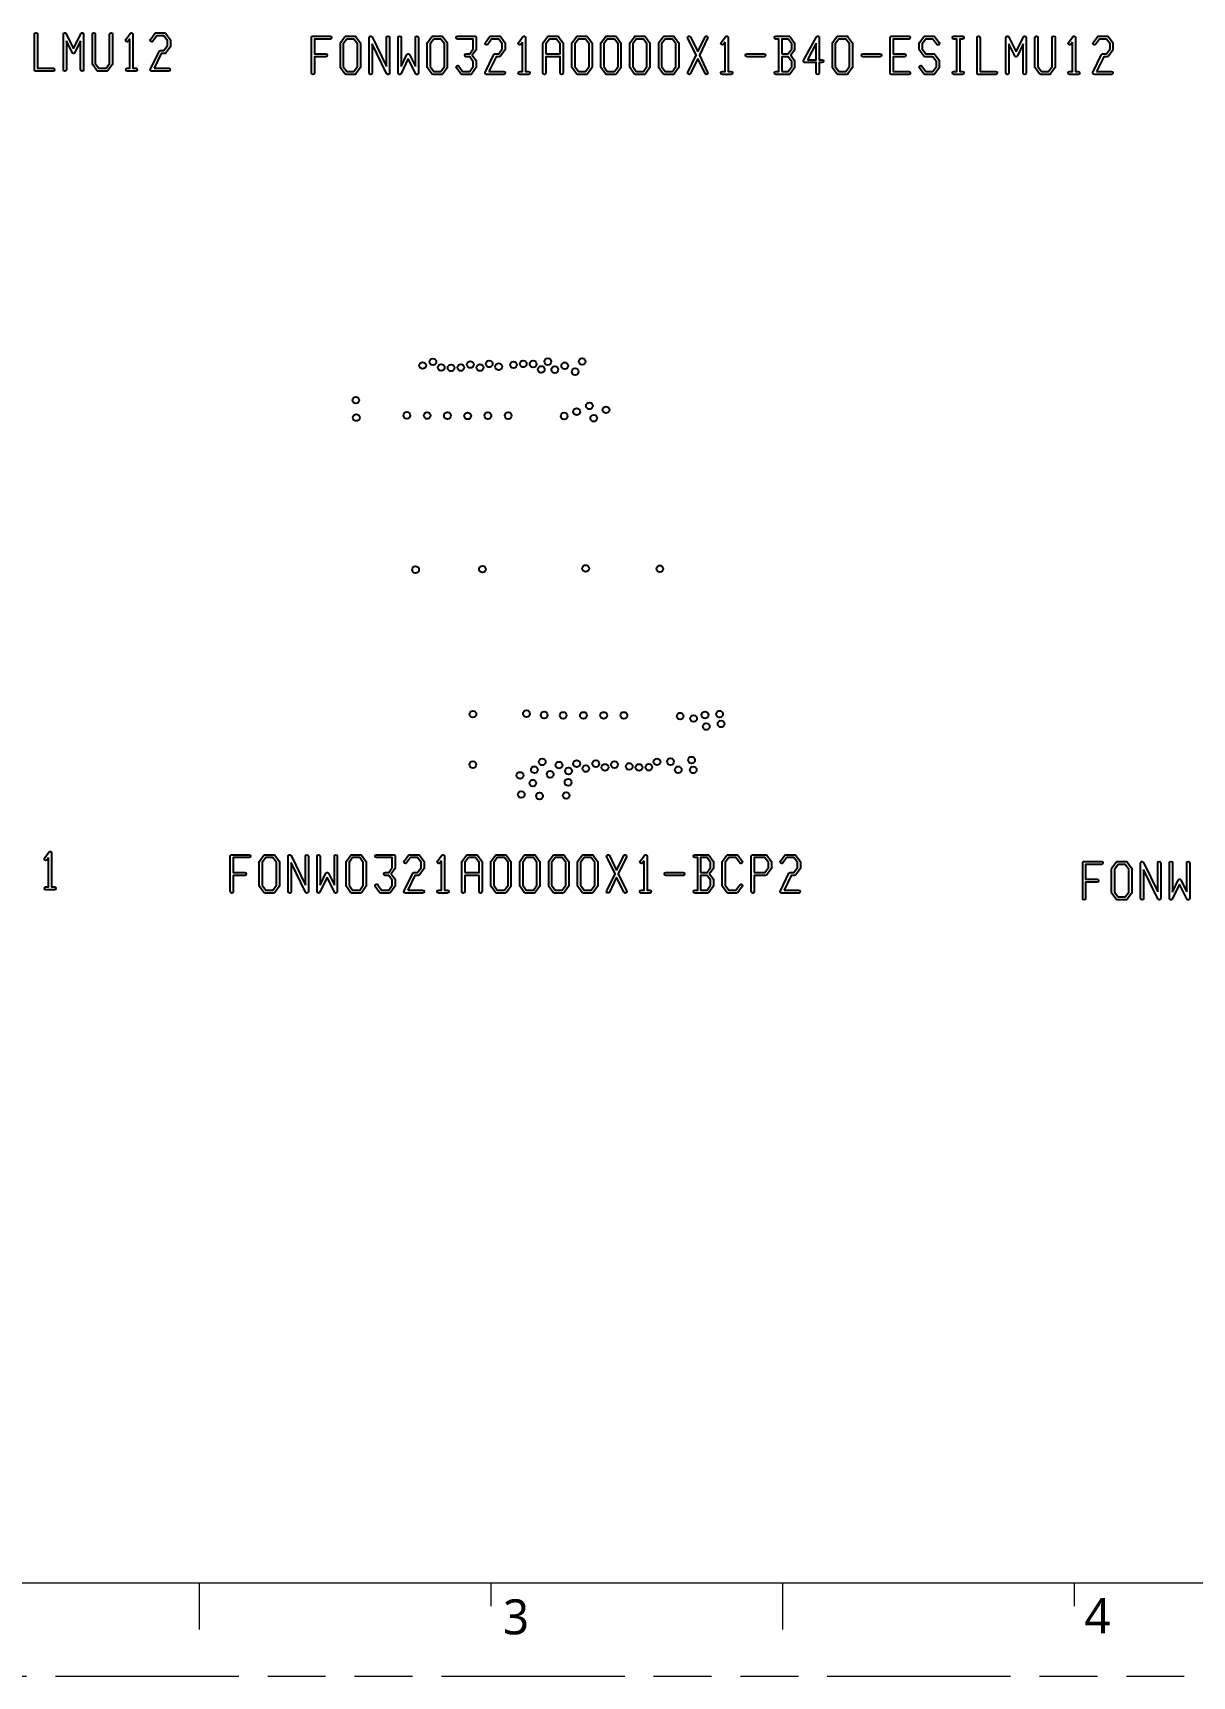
# Model space of a CAD drawing. Extents: x 0 to 248, y 0 to 175.
# Drawn here: x 58.8 to 118.9, y 0 to 85.2 of the extents above; entities that cross this region are included whole.
import ezdxf

# ---------------------------------------------------------------- set-up
doc = ezdxf.new("R2010")
doc.units = 0
doc.linetypes.add('PHANTOM', pattern=[29.5, 9.5, -1.5, 3, -1.5, 3, -1.5, 9.5])
doc.layers.get('0').update_dxf_attribs({"lineweight": 5})
doc.layers.add('0PAPERF', color=2, linetype='PHANTOM', lineweight=5, plot=False)
doc.layers.add('DIM', color=3, linetype='Continuous', lineweight=5)
doc.layers.add('gbr-dxf', color=7, linetype='Continuous')
doc.layers.add('gbr-outline-dxf', color=2, linetype='Continuous')
doc.styles.get("Standard").update_dxf_attribs({"font": 'txt.shx'})

msp = doc.modelspace()

# ---------------------------------------------------------------- linework, layer by layer
for p, q in [((6.956, 4.838), (240.409, 4.838)), ((82.556, 4.838), (82.556, 3.629)), ((112.796, 4.838), (112.796, 3.629))]:
    msp.add_line(p, q)
at = {"color": 0}
for p, q in [((67.436, 4.838), (67.436, 2.419)), ((97.676, 4.838), (97.676, 2.419))]:
    msp.add_line(p, q, dxfattribs=at)
at = {"layer": '0PAPERF'}
msp.add_line((0, 0), (248.031, 0), dxfattribs=at)
at = {"layer": 'gbr-dxf'}
msp.add_line((99.431, 84.629), (98.966, 83.779), dxfattribs=at)
at = {"layer": 'gbr-dxf', "linetype": 'Continuous'}
for points in [[(63.647, 84.834), (63.869, 85.138, -0.043659), (63.878, 85.148, -0.68565), (64.008, 85.091), (64.008, 83.335), (64.155, 83.335, -1), (64.155, 83.183), (63.934, 83.183)], [(60.409, 83.259), (60.409, 85.095, -0.200605), (60.432, 85.149, -0.513571), (60.554, 85.128), (60.932, 84.351)], [(60.562, 84.764), (60.562, 83.259, -1), (60.409, 83.259)], [(61.302, 84.764), (61.001, 84.146, -0.091261), (60.985, 84.123, -0.531997), (60.861, 84.147), (60.562, 84.764)], [(60.932, 84.351), (61.309, 85.128, -0.082021), (61.324, 85.148, -0.670473), (61.454, 85.095), (61.454, 83.259, -1), (61.302, 83.259), (61.302, 84.764)], [(63.93, 83.183), (63.708, 83.183, -1), (63.708, 83.335), (63.855, 83.335), (63.855, 84.861)], [(63.855, 84.861), (63.77, 84.744, -1), (63.647, 84.834)], [(64.917, 83.292), (65.363, 84.21, -0.083165), (65.378, 84.231, -0.199657), (65.432, 84.253), (65.616, 84.253), (65.802, 84.508), (65.802, 84.764), (65.616, 85.018), (65.247, 85.018), (65.047, 84.744, -1), (64.924, 84.834), (65.147, 85.139, -0.041105), (65.155, 85.149, -0.196911), (65.209, 85.171), (65.655, 85.171, -0.253505), (65.719, 85.136), (65.938, 84.835, -0.166669), (65.954, 84.789), (65.954, 84.485, -0.165513), (65.939, 84.438), (65.717, 84.133, -0.039972), (65.709, 84.123, -0.207833), (65.653, 84.101), (65.479, 84.101), (65.107, 83.335)], [(76.261, 83.091), (76.261, 84.927, -0.200605), (76.284, 84.981, -0.513571), (76.406, 84.96), (77.154, 83.422)], [(76.414, 84.596), (76.414, 83.091, -1), (76.261, 83.091)], [(77.154, 83.422), (77.154, 84.927, -1), (77.306, 84.927), (77.306, 83.095, -0.210152), (77.284, 83.038, -0.532669), (77.16, 83.062), (76.414, 84.596)], [(77.761, 83.091), (77.761, 84.927, -1), (77.914, 84.927), (77.914, 83.422)], [(78.654, 83.422), (78.654, 84.927, -1), (78.806, 84.927), (78.806, 83.095, -0.210152), (78.784, 83.038, -0.532669), (78.66, 83.062), (78.284, 83.835)], [(82.269, 83.125), (82.715, 84.042, -0.083165), (82.73, 84.063, -0.199657), (82.784, 84.085), (82.968, 84.085), (83.154, 84.34), (83.154, 84.596), (82.968, 84.851), (82.599, 84.851), (82.399, 84.576, -1), (82.276, 84.666), (82.499, 84.972, -0.041105), (82.507, 84.981, -0.196911), (82.561, 85.003), (83.007, 85.003, -0.253505), (83.071, 84.968), (83.29, 84.668, -0.166669), (83.306, 84.621), (83.306, 84.317, -0.165513), (83.292, 84.27), (83.069, 83.965, -0.039972), (83.061, 83.956, -0.207833), (83.005, 83.933), (82.832, 83.933), (82.459, 83.168)], [(83.999, 84.666), (84.222, 84.972, -0.041105), (84.23, 84.981, -0.665353), (84.36, 84.927), (84.36, 83.167), (84.507, 83.167, -1), (84.507, 83.015), (84.061, 83.015, -1), (84.061, 83.167), (84.208, 83.167), (84.208, 84.693)], [(84.208, 84.693), (84.122, 84.576, -1), (83.999, 84.666)], [(85.261, 83.091), (85.261, 84.621, -0.161897), (85.277, 84.666), (85.499, 84.972, -0.041105), (85.507, 84.981, -0.196911), (85.561, 85.003), (86.007, 85.003, -0.253505), (86.071, 84.968), (86.29, 84.668, -0.166669), (86.306, 84.621), (86.306, 84.011)], [(92.769, 83.125), (93.199, 84.009), (92.769, 84.893, -1), (92.906, 84.96), (93.284, 84.183)], [(93.284, 84.183), (93.661, 84.96, -1), (93.799, 84.893), (93.369, 84.009), (93.799, 83.125, -1), (93.662, 83.058), (93.284, 83.835)], [(94.782, 83.015), (94.561, 83.015, -1), (94.561, 83.168), (94.708, 83.168), (94.708, 84.693)], [(94.708, 84.693), (94.622, 84.576, -1), (94.499, 84.666)], [(94.499, 84.666), (94.722, 84.972, -0.041105), (94.73, 84.981, -0.665353), (94.86, 84.927), (94.86, 83.168), (95.007, 83.168, -1), (95.007, 83.015), (94.786, 83.015)], [(106.561, 84.85, -1), (106.561, 85.003), (107.007, 85.003, -1), (107.007, 84.85), (106.86, 84.85), (106.86, 83.168), (107.007, 83.168, -1), (107.007, 83.015), (106.787, 83.015)], [(106.78, 83.015), (106.561, 83.015, -1), (106.561, 83.168), (106.708, 83.168), (106.708, 84.85), (106.561, 84.85)], [(109.261, 83.091), (109.261, 84.923, -0.210152), (109.284, 84.98, -0.532669), (109.408, 84.956), (109.784, 84.183)], [(109.414, 84.596), (109.414, 83.091, -1), (109.261, 83.091)], [(110.154, 84.596), (109.852, 83.976, -0.083561), (109.838, 83.955, -0.515515), (109.715, 83.976), (109.414, 84.596)], [(109.784, 84.183), (110.162, 84.96, -0.082021), (110.176, 84.98, -0.670473), (110.306, 84.927), (110.306, 83.091, -1), (110.154, 83.091), (110.154, 84.596)], [(112.708, 84.693), (112.622, 84.576, -1), (112.499, 84.666)], [(112.782, 83.015), (112.561, 83.015, -1), (112.561, 83.168), (112.708, 83.168), (112.708, 84.693)], [(112.499, 84.666), (112.722, 84.972, -0.041105), (112.73, 84.981, -0.665353), (112.86, 84.927), (112.86, 83.168), (113.007, 83.168, -1), (113.007, 83.015), (112.786, 83.015)], [(113.769, 83.125), (114.215, 84.041, -0.089512), (114.23, 84.063, -0.204058), (114.286, 84.085), (114.468, 84.085), (114.654, 84.34), (114.654, 84.596), (114.468, 84.85), (114.099, 84.85), (113.899, 84.576, -1), (113.776, 84.666), (113.998, 84.97, -0.043659), (114.007, 84.98, -0.211421), (114.064, 85.003), (114.505, 85.003, -0.246448), (114.568, 84.972), (114.79, 84.668, -0.166669), (114.806, 84.621), (114.806, 84.317, -0.165513), (114.792, 84.27), (114.569, 83.964, -0.03991), (114.561, 83.955, -0.198431), (114.507, 83.933), (114.331, 83.933), (113.959, 83.168)], [(78.284, 83.835), (77.906, 83.058, -0.082021), (77.892, 83.038, -0.670473), (77.761, 83.091)], [(77.914, 83.422), (78.215, 84.042, -0.083561), (78.23, 84.063, -0.515515), (78.352, 84.042), (78.654, 83.422)], [(86.306, 84.007), (86.306, 83.091, -1), (86.154, 83.091), (86.154, 83.933), (85.414, 83.933), (85.414, 83.091, -1), (85.261, 83.091)], [(93.284, 83.835), (92.906, 83.058, -1), (92.769, 83.125)], [(65.107, 83.335), (65.878, 83.335, -1), (65.878, 83.183), (64.987, 83.183, -0.562296), (64.917, 83.292)], [(82.459, 83.168), (83.23, 83.168, -1), (83.23, 83.015), (82.34, 83.015, -0.562296), (82.269, 83.125)], [(113.959, 83.168), (114.73, 83.168, -1), (114.73, 83.015), (113.84, 83.015, -0.562296), (113.769, 83.125)], [(59.434, 42.402), (59.657, 42.708, -0.041105), (59.666, 42.718, -0.665353), (59.795, 42.663), (59.795, 40.904), (59.942, 40.904, -1), (59.942, 40.752), (59.721, 40.752)], [(59.717, 40.752), (59.496, 40.752, -1), (59.496, 40.904), (59.643, 40.904), (59.643, 42.429)], [(59.643, 42.429), (59.558, 42.312, -1), (59.434, 42.402)], [(72.059, 40.662), (72.059, 42.498, -0.200605), (72.082, 42.552, -0.513571), (72.204, 42.531), (72.952, 40.993)], [(72.212, 42.167), (72.212, 40.662, -1), (72.059, 40.662)], [(72.952, 40.993), (72.952, 42.498, -1), (73.104, 42.498), (73.104, 40.662, -0.200605), (73.081, 40.608, -0.513571), (72.959, 40.629), (72.212, 42.167)], [(73.559, 40.666), (73.559, 42.498, -1), (73.712, 42.498), (73.712, 40.994)], [(74.452, 40.993), (74.452, 42.498, -1), (74.604, 42.498), (74.604, 40.662, -0.200605), (74.581, 40.608, -0.513571), (74.459, 40.629), (74.082, 41.406)], [(78.067, 40.696), (78.513, 41.612, -0.089512), (78.528, 41.634, -0.204058), (78.584, 41.656), (78.766, 41.656), (78.952, 41.911), (78.952, 42.167), (78.766, 42.422), (78.397, 42.422), (78.197, 42.147, -1), (78.074, 42.237), (78.297, 42.543, -0.041105), (78.305, 42.552, -0.196911), (78.359, 42.574), (78.803, 42.574, -0.246448), (78.866, 42.543), (79.088, 42.239, -0.166669), (79.104, 42.192), (79.104, 41.886, -0.16419), (79.089, 41.84), (78.867, 41.536, -0.039972), (78.859, 41.527, -0.207833), (78.803, 41.504), (78.629, 41.504), (78.257, 40.739)], [(80.08, 40.586), (79.859, 40.586, -1), (79.859, 40.739), (80.005, 40.739), (80.005, 42.264)], [(80.005, 42.264), (79.92, 42.147, -1), (79.797, 42.237)], [(79.797, 42.237), (80.02, 42.543, -0.041105), (80.028, 42.552, -0.665353), (80.158, 42.498), (80.158, 40.739), (80.305, 40.739, -1), (80.305, 40.586), (80.084, 40.586)], [(88.567, 42.464, -1), (88.704, 42.531), (89.082, 41.754)], [(89.082, 41.406), (88.704, 40.629, -1), (88.567, 40.696), (88.997, 41.58), (88.567, 42.464)], [(89.082, 41.754), (89.459, 42.531, -1), (89.596, 42.465), (89.166, 41.58), (89.596, 40.696, -1), (89.459, 40.629), (89.082, 41.406)], [(90.58, 40.586), (90.359, 40.586, -1), (90.359, 40.739), (90.505, 40.739), (90.505, 42.264)], [(90.505, 42.264), (90.42, 42.147, -1), (90.297, 42.237)], [(90.297, 42.237), (90.519, 42.541, -0.043659), (90.528, 42.552, -0.68565), (90.658, 42.494), (90.658, 40.739), (90.805, 40.739, -1), (90.805, 40.586), (90.584, 40.586)], [(97.567, 40.696), (98.013, 41.613, -0.083165), (98.028, 41.634, -0.199657), (98.082, 41.656), (98.266, 41.656), (98.452, 41.911), (98.452, 42.167), (98.266, 42.422), (97.897, 42.422), (97.697, 42.147, -1), (97.574, 42.237), (97.797, 42.543, -0.041105), (97.805, 42.552, -0.196911), (97.859, 42.574), (98.305, 42.574, -0.253505), (98.369, 42.539), (98.588, 42.239, -0.166669), (98.604, 42.192), (98.604, 41.888, -0.165513), (98.59, 41.841), (98.367, 41.536, -0.039972), (98.359, 41.527, -0.207833), (98.303, 41.504), (98.129, 41.504), (97.757, 40.739)], [(116.237, 40.311), (116.237, 42.146, -0.200605), (116.26, 42.2, -0.513571), (116.382, 42.179), (117.13, 40.642)], [(116.39, 41.815), (116.39, 40.311, -1), (116.237, 40.311)], [(117.13, 40.642), (117.13, 42.146, -1), (117.282, 42.146), (117.282, 40.314, -0.210152), (117.26, 40.257, -0.532669), (117.136, 40.281), (116.39, 41.815)], [(117.737, 40.31), (117.737, 42.146, -1), (117.89, 42.146), (117.89, 40.641)], [(118.63, 40.642), (118.63, 42.146, -1), (118.782, 42.146), (118.782, 40.314, -0.210152), (118.76, 40.257, -0.532669), (118.636, 40.281), (118.26, 41.054)], [(74.082, 41.406), (73.705, 40.631, -0.091773), (73.689, 40.608, -0.68385), (73.559, 40.666)], [(73.712, 40.994), (74.013, 41.613, -0.083561), (74.028, 41.634, -0.515515), (74.15, 41.613), (74.452, 40.993)], [(118.26, 41.054), (117.882, 40.277, -0.082021), (117.868, 40.257, -0.670473), (117.737, 40.31)], [(117.89, 40.641), (118.191, 41.262, -0.083561), (118.206, 41.282, -0.515515), (118.328, 41.262), (118.63, 40.642)], [(78.257, 40.739), (79.028, 40.739, -1), (79.028, 40.586), (78.137, 40.586, -0.562296), (78.067, 40.696)], [(97.757, 40.739), (98.528, 40.739, -1), (98.528, 40.586), (97.637, 40.586, -0.562296), (97.567, 40.696)]]:
    msp.add_lwpolyline(points, format="xyb", dxfattribs=at)
for points in [[(58.909, 83.259), (58.909, 85.095, -1), (59.062, 85.095), (59.062, 83.335), (59.878, 83.335, -1), (59.878, 83.183), (58.987, 83.183, -0.421762)], [(61.909, 83.565), (61.909, 85.095, -1), (62.062, 85.095), (62.062, 83.59), (62.247, 83.335), (62.616, 83.335), (62.802, 83.59), (62.802, 85.095, -1), (62.954, 85.095), (62.954, 83.565, -0.161897), (62.939, 83.519), (62.716, 83.214, -0.041105), (62.708, 83.205, -0.196911), (62.655, 83.183), (62.208, 83.183, -0.253505), (62.145, 83.218), (61.925, 83.518, -0.166669)], [(73.261, 83.091), (73.261, 84.007, -0.013454), (73.261, 84.011), (73.261, 84.927, -0.199082), (73.284, 84.981, -0.199069), (73.338, 85.003), (74.23, 85.003, -1), (74.23, 84.851), (73.414, 84.851), (73.414, 84.085), (74.007, 84.085, -1), (74.007, 83.933), (73.414, 83.933), (73.414, 83.091, -1)], [(74.761, 83.399), (74.761, 84.621, -0.161897), (74.777, 84.666), (74.998, 84.97, -0.043659), (75.007, 84.98, -0.211421), (75.064, 85.003), (75.505, 85.003, -0.246448), (75.568, 84.972), (75.79, 84.668, -0.166669), (75.806, 84.621), (75.806, 83.399, -0.165513), (75.792, 83.352), (75.569, 83.046, -0.03991), (75.561, 83.037, -0.198431), (75.507, 83.015), (75.061, 83.015, -0.247601), (74.998, 83.048), (74.776, 83.352, -0.165513)], [(79.261, 83.399), (79.261, 84.621, -0.161897), (79.277, 84.666), (79.499, 84.972, -0.041105), (79.507, 84.981, -0.196911), (79.561, 85.003), (80.007, 85.003, -0.253505), (80.071, 84.968), (80.29, 84.668, -0.166669), (80.306, 84.621), (80.306, 83.399, -0.165513), (80.292, 83.352), (80.069, 83.047, -0.039972), (80.061, 83.038, -0.207833), (80.005, 83.015), (79.564, 83.015, -0.251415), (79.499, 83.046), (79.276, 83.352, -0.165513)], [(80.776, 83.352, -1), (80.899, 83.442), (81.099, 83.167), (81.468, 83.167), (81.654, 83.422), (81.654, 83.678), (81.468, 83.933), (81.284, 83.933, -1), (81.284, 84.085), (81.468, 84.085), (81.654, 84.34), (81.654, 84.85), (80.838, 84.85, -1), (80.838, 85.003), (81.728, 85.003, -0.421762), (81.806, 84.927), (81.806, 84.317, -0.165513), (81.792, 84.27), (81.601, 84.009), (81.79, 83.75, -0.166669), (81.806, 83.703), (81.806, 83.399, -0.165513), (81.792, 83.352), (81.569, 83.046, -0.03991), (81.561, 83.037, -0.198431), (81.507, 83.015), (81.061, 83.015, -0.247601), (80.998, 83.048)], [(86.761, 83.399), (86.761, 84.617, -0.170323), (86.776, 84.666), (86.999, 84.972, -0.041105), (87.007, 84.981, -0.196911), (87.061, 85.003), (87.505, 85.003, -0.246448), (87.569, 84.972), (87.79, 84.668, -0.166669), (87.806, 84.621), (87.806, 83.397, -0.16419), (87.791, 83.351), (87.569, 83.047, -0.039972), (87.561, 83.038, -0.207833), (87.505, 83.015), (87.061, 83.015, -0.247601), (86.998, 83.048), (86.776, 83.352, -0.165513)], [(88.261, 83.399), (88.261, 84.617, -0.170323), (88.276, 84.666), (88.499, 84.972, -0.041105), (88.507, 84.981, -0.196911), (88.561, 85.003), (89.005, 85.003, -0.246448), (89.069, 84.972), (89.29, 84.668, -0.166669), (89.306, 84.621), (89.306, 83.397, -0.16419), (89.291, 83.351), (89.069, 83.047, -0.039972), (89.061, 83.038, -0.207833), (89.005, 83.015), (88.561, 83.015, -0.247601), (88.498, 83.048), (88.276, 83.352, -0.165513)], [(89.761, 83.399), (89.761, 84.617, -0.170323), (89.776, 84.666), (89.999, 84.972, -0.041105), (90.007, 84.981, -0.196911), (90.061, 85.003), (90.505, 85.003, -0.246448), (90.569, 84.972), (90.79, 84.668, -0.166669), (90.806, 84.621), (90.806, 83.397, -0.16419), (90.791, 83.351), (90.569, 83.047, -0.039972), (90.561, 83.038, -0.207833), (90.505, 83.015), (90.061, 83.015, -0.247601), (89.998, 83.048), (89.776, 83.352, -0.165513)], [(91.261, 83.399), (91.261, 84.617, -0.170323), (91.276, 84.666), (91.499, 84.972, -0.041105), (91.507, 84.981, -0.196911), (91.561, 85.003), (92.005, 85.003, -0.246448), (92.069, 84.972), (92.29, 84.668, -0.166669), (92.306, 84.621), (92.306, 83.397, -0.16419), (92.291, 83.351), (92.069, 83.047, -0.039972), (92.061, 83.038, -0.207833), (92.005, 83.015), (91.561, 83.015, -0.247601), (91.498, 83.048), (91.276, 83.352, -0.165513)], [(97.338, 83.015, -1), (97.338, 83.167), (97.485, 83.167), (97.485, 84.85), (97.338, 84.85, -1), (97.338, 85.003), (97.561, 85.003), (98.005, 85.003, -0.246448), (98.069, 84.972), (98.29, 84.668, -0.166669), (98.306, 84.621), (98.306, 84.315, -0.16419), (98.291, 84.269), (98.101, 84.009), (98.29, 83.75, -0.166669), (98.306, 83.703), (98.306, 83.399, -0.165513), (98.292, 83.352), (98.069, 83.046, -0.03991), (98.061, 83.037, -0.198431), (98.007, 83.015)], [(98.771, 83.74), (99.44, 84.963, -0.069251), (99.453, 84.98, -0.671871), (99.583, 84.927), (99.583, 83.779), (99.73, 83.779, -1), (99.73, 83.627), (99.583, 83.627), (99.583, 83.091, -1), (99.431, 83.091), (99.431, 83.627), (98.839, 83.627, -0.578059)], [(100.261, 83.399), (100.261, 84.621, -0.161897), (100.277, 84.666), (100.498, 84.97, -0.043659), (100.507, 84.98, -0.211421), (100.564, 85.003), (101.005, 85.003, -0.246448), (101.068, 84.972), (101.29, 84.668, -0.166669), (101.306, 84.621), (101.306, 83.399, -0.165513), (101.292, 83.352), (101.069, 83.046, -0.03991), (101.061, 83.037, -0.198431), (101.007, 83.015), (100.561, 83.015, -0.247601), (100.498, 83.048), (100.276, 83.352, -0.165513)], [(103.261, 83.094), (103.261, 84.007, -0.013454), (103.261, 84.011), (103.261, 84.927, -0.199026), (103.284, 84.981, -0.199012), (103.338, 85.003), (104.23, 85.003, -1), (104.23, 84.851), (103.414, 84.851), (103.414, 84.085), (104.007, 84.085, -1), (104.007, 83.933), (103.414, 83.933), (103.414, 83.167), (104.23, 83.167, -1), (104.23, 83.015), (103.338, 83.015, -0.424887)], [(104.761, 84.317), (104.761, 84.621, -0.161897), (104.777, 84.666), (104.998, 84.97, -0.043659), (105.007, 84.98, -0.211421), (105.064, 85.003), (105.505, 85.003, -0.246448), (105.568, 84.972), (105.792, 84.666, -1), (105.668, 84.576), (105.468, 84.85), (105.099, 84.85), (104.914, 84.596), (104.914, 84.34), (105.099, 84.085), (105.504, 84.085, -0.251415), (105.569, 84.054), (105.792, 83.748, -0.165513), (105.806, 83.701), (105.806, 83.397, -0.161897), (105.791, 83.352), (105.568, 83.046, -0.041105), (105.56, 83.037, -0.196911), (105.507, 83.015), (105.061, 83.015, -0.253505), (104.997, 83.05), (104.776, 83.352, -1), (104.899, 83.442), (105.1, 83.167), (105.468, 83.167), (105.654, 83.422), (105.654, 83.678), (105.468, 83.933), (105.061, 83.933, -0.247601), (104.998, 83.966), (104.776, 84.27, -0.165513)], [(107.761, 83.091), (107.761, 84.927, -1), (107.914, 84.927), (107.914, 83.168), (108.73, 83.168, -1), (108.73, 83.015), (107.84, 83.015, -0.421762)], [(110.761, 83.401), (110.761, 84.927, -1), (110.914, 84.927), (110.914, 83.422), (111.099, 83.168), (111.468, 83.168), (111.654, 83.422), (111.654, 84.927, -1), (111.806, 84.927), (111.806, 83.397, -0.161897), (111.791, 83.352), (111.569, 83.046, -0.041105), (111.56, 83.037, -0.196911), (111.507, 83.015), (111.063, 83.015, -0.246448), (110.999, 83.046), (110.776, 83.352, -0.170321)], [(95.838, 83.933, -1), (95.838, 84.085), (96.73, 84.085, -1), (96.73, 83.933)], [(101.838, 83.933, -1), (101.838, 84.085), (102.73, 84.085, -1), (102.73, 83.933)], [(79.385, 68.121, -0.414223), (79.56, 68.296, -0.414223), (79.735, 68.121, -0.414223), (79.56, 67.946, -0.414223)], [(81.322, 67.979, -0.414223), (81.497, 68.154, -0.414223), (81.672, 67.979, -0.414223), (81.497, 67.804, -0.414223)], [(82.303, 68.013, -0.414223), (82.478, 68.188, -0.414223), (82.653, 68.013, -0.414223), (82.478, 67.838, -0.414223)], [(83.561, 67.964, -0.414223), (83.736, 68.139, -0.414223), (83.911, 67.964, -0.414223), (83.736, 67.789, -0.414223)], [(84.067, 68.014, -0.414223), (84.242, 68.189, -0.414223), (84.417, 68.014, -0.414223), (84.242, 67.839, -0.414223)], [(84.575, 68.006, -0.414223), (84.75, 68.181, -0.414223), (84.925, 68.006, -0.414223), (84.75, 67.831, -0.414223)], [(85.342, 68.13, -0.414223), (85.517, 68.305, -0.414223), (85.692, 68.13, -0.414223), (85.517, 67.955, -0.414223)], [(87.121, 68.14, -0.414223), (87.296, 68.315, -0.414223), (87.471, 68.14, -0.414223), (87.296, 67.965, -0.414223)], [(78.853, 67.932, -0.414223), (79.028, 68.107, -0.414223), (79.203, 67.932, -0.414223), (79.028, 67.757, -0.414223)], [(79.818, 67.826, -0.414223), (79.993, 68.001, -0.414223), (80.168, 67.826, -0.414223), (79.993, 67.651, -0.414223)], [(80.326, 67.805, -0.414223), (80.501, 67.98, -0.414223), (80.676, 67.805, -0.414223), (80.501, 67.63, -0.414223)], [(80.833, 67.822, -0.414223), (81.008, 67.997, -0.414223), (81.183, 67.822, -0.414223), (81.008, 67.647, -0.414223)], [(81.824, 67.822, -0.414223), (81.999, 67.997, -0.414223), (82.174, 67.822, -0.414223), (81.999, 67.647, -0.414223)], [(82.791, 67.872, -0.414223), (82.966, 68.047, -0.414223), (83.141, 67.872, -0.414223), (82.966, 67.697, -0.414223)], [(85.001, 67.728, -0.414223), (85.176, 67.903, -0.414223), (85.351, 67.728, -0.414223), (85.176, 67.553, -0.414223)], [(85.699, 67.716, -0.414223), (85.874, 67.891, -0.414223), (86.049, 67.716, -0.414223), (85.874, 67.541, -0.414223)], [(86.217, 67.918, -0.414223), (86.392, 68.093, -0.414223), (86.567, 67.918, -0.414223), (86.392, 67.743, -0.414223)], [(86.757, 67.609, -0.414223), (86.932, 67.784, -0.414223), (87.107, 67.609, -0.414223), (86.932, 67.434, -0.414223)], [(75.391, 66.132, -0.414223), (75.566, 66.307, -0.414223), (75.741, 66.132, -0.414223), (75.566, 65.957, -0.414223)], [(86.836, 65.536, -0.414223), (87.011, 65.711, -0.414223), (87.186, 65.536, -0.414223), (87.011, 65.361, -0.414223)], [(87.497, 65.837, -0.414223), (87.672, 66.012, -0.414223), (87.847, 65.837, -0.414223), (87.672, 65.662, -0.414223)], [(88.353, 65.634, -0.414223), (88.528, 65.809, -0.414223), (88.703, 65.634, -0.414223), (88.528, 65.459, -0.414223)], [(75.415, 65.229, -0.414223), (75.59, 65.404, -0.414223), (75.765, 65.229, -0.414223), (75.59, 65.054, -0.414223)], [(78.034, 65.347, -0.414223), (78.209, 65.522, -0.414223), (78.384, 65.347, -0.414223), (78.209, 65.172, -0.414223)], [(79.084, 65.336, -0.414223), (79.259, 65.511, -0.414223), (79.434, 65.336, -0.414223), (79.259, 65.161, -0.414223)], [(80.134, 65.331, -0.414223), (80.309, 65.506, -0.414223), (80.484, 65.331, -0.414223), (80.309, 65.156, -0.414223)], [(81.184, 65.318, -0.414223), (81.359, 65.493, -0.414223), (81.534, 65.318, -0.414223), (81.359, 65.143, -0.414223)], [(82.234, 65.332, -0.414223), (82.409, 65.507, -0.414223), (82.584, 65.332, -0.414223), (82.409, 65.157, -0.414223)], [(83.284, 65.332, -0.414223), (83.459, 65.507, -0.414223), (83.634, 65.332, -0.414223), (83.459, 65.157, -0.414223)], [(86.186, 65.312, -0.414223), (86.361, 65.487, -0.414223), (86.536, 65.312, -0.414223), (86.361, 65.137, -0.414223)], [(87.719, 65.196, -0.414223), (87.894, 65.371, -0.414223), (88.069, 65.196, -0.414223), (87.894, 65.021, -0.414223)], [(78.488, 57.347, -0.414223), (78.663, 57.522, -0.414223), (78.838, 57.347, -0.414223), (78.663, 57.172, -0.414223)], [(81.948, 57.376, -0.414223), (82.123, 57.551, -0.414223), (82.298, 57.376, -0.414223), (82.123, 57.201, -0.414223)], [(87.302, 57.412, -0.414223), (87.477, 57.587, -0.414223), (87.652, 57.412, -0.414223), (87.477, 57.237, -0.414223)], [(91.147, 57.397, -0.414223), (91.322, 57.572, -0.414223), (91.497, 57.397, -0.414223), (91.322, 57.222, -0.414223)], [(81.458, 49.86, -0.414223), (81.633, 50.035, -0.414223), (81.808, 49.86, -0.414223), (81.633, 49.685, -0.414223)], [(84.23, 49.884, -0.414223), (84.405, 50.059, -0.414223), (84.58, 49.884, -0.414223), (84.405, 49.709, -0.414223)], [(85.149, 49.814, -0.414223), (85.324, 49.989, -0.414223), (85.499, 49.814, -0.414223), (85.324, 49.639, -0.414223)], [(86.134, 49.796, -0.414223), (86.309, 49.971, -0.414223), (86.484, 49.796, -0.414223), (86.309, 49.621, -0.414223)], [(87.184, 49.796, -0.414223), (87.359, 49.971, -0.414223), (87.534, 49.796, -0.414223), (87.359, 49.621, -0.414223)], [(88.234, 49.796, -0.414223), (88.409, 49.971, -0.414223), (88.584, 49.796, -0.414223), (88.409, 49.621, -0.414223)], [(89.284, 49.796, -0.414223), (89.459, 49.971, -0.414223), (89.634, 49.796, -0.414223), (89.459, 49.621, -0.414223)], [(92.2, 49.761, -0.414223), (92.375, 49.936, -0.414223), (92.55, 49.761, -0.414223), (92.375, 49.586, -0.414223)], [(92.894, 49.633, -0.414223), (93.069, 49.808, -0.414223), (93.244, 49.633, -0.414223), (93.069, 49.458, -0.414223)], [(93.487, 49.816, -0.414223), (93.662, 49.991, -0.414223), (93.837, 49.816, -0.414223), (93.662, 49.641, -0.414223)], [(94.242, 49.864, -0.414223), (94.417, 50.039, -0.414223), (94.592, 49.864, -0.414223), (94.417, 49.689, -0.414223)], [(94.319, 49.353, -0.414223), (94.494, 49.528, -0.414223), (94.669, 49.353, -0.414223), (94.494, 49.178, -0.414223)], [(93.549, 49.216, -0.414223), (93.724, 49.391, -0.414223), (93.899, 49.216, -0.414223), (93.724, 49.041, -0.414223)], [(81.454, 47.243, -0.414223), (81.629, 47.418, -0.414223), (81.804, 47.243, -0.414223), (81.629, 47.068, -0.414223)], [(83.899, 46.686, -0.414223), (84.074, 46.861, -0.414223), (84.249, 46.686, -0.414223), (84.074, 46.511, -0.414223)], [(84.643, 46.979, -0.414223), (84.818, 47.154, -0.414223), (84.993, 46.979, -0.414223), (84.818, 46.804, -0.414223)], [(85.051, 47.384, -0.414223), (85.226, 47.559, -0.414223), (85.401, 47.384, -0.414223), (85.226, 47.209, -0.414223)], [(85.464, 46.741, -0.414223), (85.639, 46.916, -0.414223), (85.814, 46.741, -0.414223), (85.639, 46.566, -0.414223)], [(85.921, 47.22, -0.414223), (86.096, 47.395, -0.414223), (86.271, 47.22, -0.414223), (86.096, 47.045, -0.414223)], [(86.415, 46.913, -0.414223), (86.59, 47.088, -0.414223), (86.765, 46.913, -0.414223), (86.59, 46.738, -0.414223)], [(86.833, 47.292, -0.414223), (87.008, 47.467, -0.414223), (87.183, 47.292, -0.414223), (87.008, 47.117, -0.414223)], [(87.31, 47.039, -0.414223), (87.485, 47.214, -0.414223), (87.66, 47.039, -0.414223), (87.485, 46.864, -0.414223)], [(87.824, 47.292, -0.414223), (87.999, 47.467, -0.414223), (88.174, 47.292, -0.414223), (87.999, 47.117, -0.414223)], [(88.302, 47.101, -0.414223), (88.477, 47.276, -0.414223), (88.652, 47.101, -0.414223), (88.477, 46.926, -0.414223)], [(88.791, 47.242, -0.414223), (88.966, 47.417, -0.414223), (89.141, 47.242, -0.414223), (88.966, 47.067, -0.414223)], [(89.561, 47.151, -0.414223), (89.736, 47.326, -0.414223), (89.911, 47.151, -0.414223), (89.736, 46.976, -0.414223)], [(90.067, 47.1, -0.414223), (90.242, 47.275, -0.414223), (90.417, 47.1, -0.414223), (90.242, 46.925, -0.414223)], [(90.575, 47.108, -0.414223), (90.75, 47.283, -0.414223), (90.925, 47.108, -0.414223), (90.75, 46.933, -0.414223)], [(91, 47.386, -0.414223), (91.175, 47.561, -0.414223), (91.35, 47.386, -0.414223), (91.175, 47.211, -0.414223)], [(91.699, 47.398, -0.414223), (91.874, 47.573, -0.414223), (92.049, 47.398, -0.414223), (91.874, 47.223, -0.414223)], [(92.098, 46.977, -0.414223), (92.273, 47.152, -0.414223), (92.448, 46.977, -0.414223), (92.273, 46.802, -0.414223)], [(92.79, 47.481, -0.414223), (92.965, 47.656, -0.414223), (93.14, 47.481, -0.414223), (92.965, 47.306, -0.414223)], [(92.876, 46.968, -0.414223), (93.051, 47.143, -0.414223), (93.226, 46.968, -0.414223), (93.051, 46.793, -0.414223)], [(84.564, 46.286, -0.414223), (84.739, 46.461, -0.414223), (84.914, 46.286, -0.414223), (84.739, 46.111, -0.414223)], [(86.388, 46.325, -0.414223), (86.563, 46.5, -0.414223), (86.738, 46.325, -0.414223), (86.563, 46.15, -0.414223)], [(83.962, 45.695, -0.414223), (84.137, 45.87, -0.414223), (84.312, 45.695, -0.414223), (84.137, 45.52, -0.414223)], [(84.912, 45.618, -0.414223), (85.087, 45.793, -0.414223), (85.262, 45.618, -0.414223), (85.087, 45.443, -0.414223)], [(86.29, 45.642, -0.414223), (86.465, 45.817, -0.414223), (86.64, 45.642, -0.414223), (86.465, 45.467, -0.414223)], [(69.059, 40.662), (69.059, 41.578, -0.013454), (69.059, 41.582), (69.059, 42.495, -0.208517), (69.082, 42.552, -0.208501), (69.138, 42.574), (70.028, 42.574, -1), (70.028, 42.422), (69.212, 42.422), (69.212, 41.656), (69.805, 41.656, -1), (69.805, 41.504), (69.212, 41.504), (69.212, 40.662, -1)], [(70.559, 40.968), (70.559, 42.192, -0.161897), (70.574, 42.238), (70.797, 42.543, -0.041105), (70.805, 42.552, -0.196911), (70.859, 42.574), (71.303, 42.574, -0.246448), (71.366, 42.543), (71.59, 42.237, -0.170321), (71.604, 42.189), (71.604, 40.97, -0.165513), (71.589, 40.923), (71.367, 40.618, -0.039972), (71.359, 40.609, -0.207833), (71.303, 40.586), (70.859, 40.586, -0.247601), (70.796, 40.619), (70.576, 40.92, -0.172346)], [(75.059, 40.97), (75.059, 42.189, -0.170323), (75.074, 42.237), (75.297, 42.543, -0.041105), (75.305, 42.552, -0.196911), (75.359, 42.574), (75.803, 42.574, -0.246448), (75.866, 42.543), (76.088, 42.239, -0.166669), (76.104, 42.192), (76.104, 40.968, -0.16419), (76.089, 40.922), (75.867, 40.618, -0.039972), (75.859, 40.609, -0.207833), (75.803, 40.586), (75.359, 40.586, -0.247601), (75.296, 40.619), (75.074, 40.923, -0.165513)], [(76.574, 40.923, -1), (76.697, 41.013), (76.897, 40.739), (77.266, 40.739), (77.452, 40.993), (77.452, 41.25), (77.266, 41.504), (77.082, 41.504, -1), (77.082, 41.656), (77.266, 41.656), (77.452, 41.911), (77.452, 42.422), (76.636, 42.422, -1), (76.636, 42.574), (77.528, 42.574, -0.427292), (77.604, 42.494), (77.604, 41.888, -0.165513), (77.589, 41.841), (77.399, 41.58), (77.59, 41.319, -0.170321), (77.604, 41.271), (77.604, 40.97, -0.165513), (77.589, 40.923), (77.367, 40.618, -0.039972), (77.359, 40.609, -0.207833), (77.303, 40.586), (76.859, 40.586, -0.247601), (76.796, 40.619)], [(81.059, 40.662), (81.059, 41.577, -0.022559), (81.059, 41.583), (81.059, 42.189, -0.170323), (81.074, 42.237), (81.297, 42.543, -0.041105), (81.305, 42.552, -0.196911), (81.359, 42.574), (81.803, 42.574, -0.246448), (81.866, 42.543), (82.088, 42.239, -0.166669), (82.104, 42.192), (82.104, 40.662, -1), (81.952, 40.662), (81.952, 41.504), (81.212, 41.504), (81.212, 40.662, -1)], [(82.559, 40.97), (82.559, 42.192, -0.161897), (82.574, 42.238), (82.797, 42.543, -0.041105), (82.805, 42.552, -0.196911), (82.859, 42.574), (83.305, 42.574, -0.253505), (83.369, 42.539), (83.588, 42.239, -0.166669), (83.604, 42.192), (83.604, 40.97, -0.165513), (83.59, 40.923), (83.367, 40.618, -0.039972), (83.359, 40.609, -0.207833), (83.303, 40.586), (82.862, 40.586, -0.251415), (82.797, 40.618), (82.574, 40.923, -0.165513)], [(84.059, 40.97), (84.059, 42.192, -0.161897), (84.074, 42.238), (84.297, 42.543, -0.041105), (84.305, 42.552, -0.196911), (84.359, 42.574), (84.805, 42.574, -0.253505), (84.869, 42.539), (85.088, 42.239, -0.166669), (85.104, 42.192), (85.104, 40.97, -0.165513), (85.09, 40.923), (84.867, 40.618, -0.039972), (84.859, 40.609, -0.207833), (84.803, 40.586), (84.362, 40.586, -0.251415), (84.297, 40.618), (84.074, 40.923, -0.165513)], [(85.559, 40.97), (85.559, 42.192, -0.161897), (85.574, 42.238), (85.797, 42.543, -0.041105), (85.805, 42.552, -0.196911), (85.859, 42.574), (86.305, 42.574, -0.253505), (86.369, 42.539), (86.588, 42.239, -0.166669), (86.604, 42.192), (86.604, 40.97, -0.165513), (86.59, 40.923), (86.367, 40.618, -0.039972), (86.359, 40.609, -0.207833), (86.303, 40.586), (85.862, 40.586, -0.251415), (85.797, 40.618), (85.574, 40.923, -0.165513)], [(87.059, 40.97), (87.059, 42.192, -0.161897), (87.074, 42.238), (87.297, 42.543, -0.041105), (87.305, 42.552, -0.196911), (87.359, 42.574), (87.805, 42.574, -0.253505), (87.869, 42.539), (88.088, 42.239, -0.166669), (88.104, 42.192), (88.104, 40.97, -0.165513), (88.09, 40.923), (87.867, 40.618, -0.039972), (87.859, 40.609, -0.207833), (87.803, 40.586), (87.362, 40.586, -0.251415), (87.297, 40.618), (87.074, 40.923, -0.165513)], [(93.135, 40.586, -1), (93.135, 40.739), (93.282, 40.739), (93.282, 41.577, -0.022559), (93.282, 41.583), (93.282, 42.422), (93.136, 42.422, -1), (93.136, 42.574), (93.359, 42.574), (93.805, 42.574, -0.253505), (93.869, 42.539), (94.088, 42.239, -0.166669), (94.104, 42.192), (94.104, 41.888, -0.165513), (94.09, 41.841), (93.899, 41.58), (94.09, 41.319, -0.170321), (94.104, 41.271), (94.104, 40.97, -0.165513), (94.089, 40.923), (93.867, 40.618, -0.039972), (93.859, 40.609, -0.207833), (93.803, 40.586)], [(94.559, 40.968), (94.559, 42.192, -0.161897), (94.574, 42.238), (94.797, 42.543, -0.041105), (94.805, 42.552, -0.196911), (94.859, 42.574), (95.303, 42.574, -0.246448), (95.366, 42.543), (95.59, 42.237, -1), (95.466, 42.147), (95.266, 42.422), (94.897, 42.422), (94.712, 42.167), (94.712, 40.993), (94.897, 40.739), (95.266, 40.739), (95.466, 41.013, -1), (95.589, 40.923), (95.367, 40.618, -0.039972), (95.359, 40.609, -0.207833), (95.303, 40.586), (94.859, 40.586, -0.247601), (94.796, 40.619), (94.576, 40.92, -0.172346)], [(96.059, 40.662), (96.059, 42.498, -0.199026), (96.082, 42.552, -0.199012), (96.135, 42.574), (96.803, 42.574, -0.246448), (96.866, 42.543), (97.088, 42.239, -0.166669), (97.104, 42.192), (97.104, 41.886, -0.16419), (97.089, 41.84), (96.867, 41.536, -0.039972), (96.859, 41.527, -0.207833), (96.803, 41.504), (96.212, 41.504), (96.212, 40.662, -1)], [(113.237, 40.31), (113.237, 41.226, -0.013454), (113.237, 41.23), (113.237, 42.146, -0.199082), (113.26, 42.2, -0.199069), (113.314, 42.222), (114.206, 42.222, -1), (114.206, 42.07), (113.39, 42.07), (113.39, 41.304), (113.983, 41.304, -1), (113.983, 41.152), (113.39, 41.152), (113.39, 40.31, -1)], [(114.737, 40.618), (114.737, 41.84, -0.161897), (114.753, 41.886), (114.974, 42.189, -0.043659), (114.983, 42.2, -0.211421), (115.04, 42.222), (115.481, 42.222, -0.246448), (115.545, 42.191), (115.766, 41.887, -0.166669), (115.782, 41.84), (115.782, 40.618, -0.165513), (115.768, 40.572), (115.545, 40.266, -0.03991), (115.537, 40.256, -0.198431), (115.483, 40.234), (115.037, 40.234, -0.247601), (114.974, 40.267), (114.752, 40.571, -0.165513)], [(91.635, 41.504, -1), (91.635, 41.656), (92.528, 41.656, -1), (92.528, 41.504)]]:
    msp.add_lwpolyline(points, format="xyb", close=True, dxfattribs=at)
for points in [[(74.914, 83.422), (75.099, 83.167), (75.468, 83.167), (75.654, 83.422), (75.654, 84.596), (75.468, 84.85), (75.099, 84.85), (74.914, 84.596)], [(79.414, 83.422), (79.599, 83.168), (79.968, 83.168), (80.154, 83.422), (80.154, 84.596), (79.968, 84.851), (79.599, 84.851), (79.414, 84.596)], [(85.414, 84.085), (86.154, 84.085), (86.154, 84.596), (85.968, 84.851), (85.599, 84.851), (85.414, 84.596)], [(86.914, 83.422), (87.099, 83.168), (87.468, 83.168), (87.654, 83.422), (87.654, 84.596), (87.468, 84.85), (87.099, 84.85), (86.914, 84.596)], [(88.414, 83.422), (88.599, 83.168), (88.968, 83.168), (89.154, 83.422), (89.154, 84.596), (88.968, 84.85), (88.599, 84.85), (88.414, 84.596)], [(89.914, 83.422), (90.099, 83.168), (90.468, 83.168), (90.654, 83.422), (90.654, 84.596), (90.468, 84.85), (90.099, 84.85), (89.914, 84.596)], [(91.414, 83.422), (91.599, 83.168), (91.968, 83.168), (92.154, 83.422), (92.154, 84.596), (91.968, 84.85), (91.599, 84.85), (91.414, 84.596)], [(97.637, 84.085), (97.968, 84.085), (98.154, 84.34), (98.154, 84.596), (97.968, 84.85), (97.637, 84.85)], [(100.414, 83.422), (100.599, 83.167), (100.968, 83.167), (101.154, 83.422), (101.154, 84.596), (100.968, 84.85), (100.599, 84.85), (100.414, 84.596)], [(97.637, 83.167), (97.968, 83.167), (98.154, 83.422), (98.154, 83.678), (97.968, 83.933), (97.637, 83.933)], [(70.712, 40.993), (70.897, 40.739), (71.266, 40.739), (71.452, 40.993), (71.452, 42.167), (71.266, 42.422), (70.897, 42.422), (70.712, 42.167)], [(75.212, 40.993), (75.397, 40.739), (75.766, 40.739), (75.952, 40.993), (75.952, 42.167), (75.766, 42.422), (75.397, 42.422), (75.212, 42.167)], [(81.212, 41.656), (81.952, 41.656), (81.952, 42.167), (81.766, 42.422), (81.397, 42.422), (81.212, 42.167)], [(82.712, 40.993), (82.897, 40.739), (83.266, 40.739), (83.452, 40.993), (83.452, 42.167), (83.266, 42.422), (82.897, 42.422), (82.712, 42.167)], [(84.212, 40.993), (84.397, 40.739), (84.766, 40.739), (84.952, 40.993), (84.952, 42.167), (84.766, 42.422), (84.397, 42.422), (84.212, 42.167)], [(85.712, 40.993), (85.897, 40.739), (86.266, 40.739), (86.452, 40.993), (86.452, 42.167), (86.266, 42.422), (85.897, 42.422), (85.712, 42.167)], [(87.212, 40.993), (87.397, 40.739), (87.766, 40.739), (87.952, 40.993), (87.952, 42.167), (87.766, 42.422), (87.397, 42.422), (87.212, 42.167)], [(93.435, 41.656), (93.766, 41.656), (93.952, 41.911), (93.952, 42.167), (93.766, 42.422), (93.435, 42.422)], [(96.212, 41.656), (96.766, 41.656), (96.952, 41.911), (96.952, 42.167), (96.766, 42.422), (96.212, 42.422)], [(114.89, 40.641), (115.076, 40.387), (115.444, 40.387), (115.63, 40.641), (115.63, 41.815), (115.444, 42.07), (115.075, 42.07), (114.89, 41.815)], [(93.435, 40.739), (93.766, 40.739), (93.952, 40.993), (93.952, 41.25), (93.766, 41.504), (93.435, 41.504)]]:
    msp.add_lwpolyline(points, close=True, dxfattribs=at)
msp.add_lwpolyline([(98.966, 83.779), (99.431, 83.779), (99.431, 84.629)], dxfattribs=at)
at = {"layer": 'gbr-dxf'}
for centre, start, end in [((86.23, 84.009), 358.53173, 1.46827), ((63.932, 83.259), 268.53173, 271.46827), ((94.784, 83.091), 268.53173, 271.46827), ((106.784, 83.091), 267.4577, 272.5423), ((112.784, 83.091), 268.53173, 271.46827), ((59.719, 40.828), 268.53173, 271.46827), ((80.082, 40.662), 268.53173, 271.46827), ((90.582, 40.662), 268.53173, 271.46827)]:
    msp.add_arc(centre, 0.0762, start, end, dxfattribs=at)
at = {"layer": 'gbr-outline-dxf', "linetype": 'Continuous', "const_width": 0.000025}
msp.add_lwpolyline([(95.059, 46.962), (95.059, 54.344, 0.211094), (94.896, 54.714), (89.223, 59.88, -0.211095), (89.059, 60.25), (89.059, 68.153, 0.414217), (88.559, 68.653), (75.559, 68.653, 0.414217), (75.059, 68.153), (75.059, 60.25, 0.211094), (75.223, 59.88), (80.896, 54.714, -0.211095), (81.059, 54.344), (81.059, 45.586, 0.414217), (81.559, 45.086), (86.559, 45.086, 0.414217), (87.059, 45.586), (87.059, 45.962, -0.414217), (87.559, 46.462), (94.559, 46.462, 0.414217)], format="xyb", close=True, dxfattribs=at)

# ---------------------------------------------------------------- texts
at = {"layer": 'DIM', "color": 0, "char_height": 1.8144, "width": 1.10466, "attachment_point": 1}
for s, insert in [('{\\fMicrosoft JhengHei|b0|i0|c136|p0;3}', (83.192, 3.981)), ('{\\fMicrosoft JhengHei|b0|i0|c136|p0;4}', (113.327, 4.033))]:
    msp.add_mtext(s, dxfattribs=dict(at, insert=insert))

doc.saveas('drawing.dxf')
